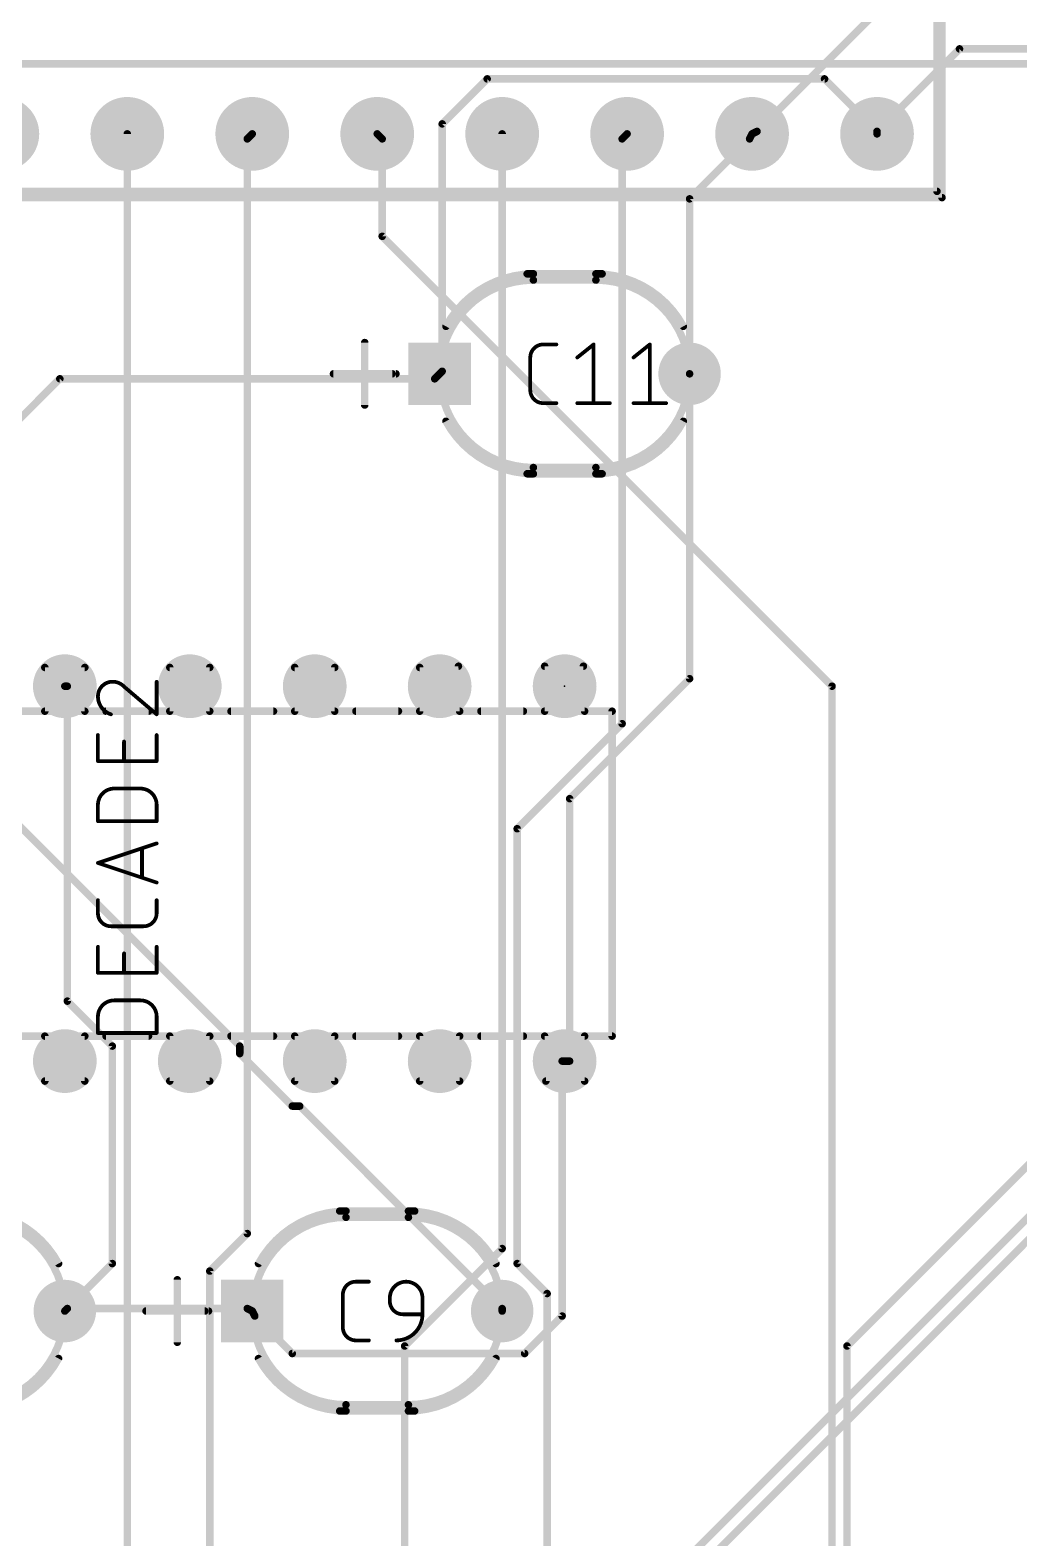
# Model space of a CAD drawing. Extents: x 0 to 5.05, y 0 to 4.04.
# Drawn here: x 2.172 to 2.963, y 2.019 to 3.225 of the extents above; entities that cross this region are included whole.
import ezdxf

# ---------------------------------------------------------------- set-up
doc = ezdxf.new("R2010")
doc.units = 0
for name, color, linetype in [('1', 12, 'CONTINUOUS'), ('16', 132, 'CONTINUOUS'), ('17', 110, 'CONTINUOUS'), ('21', 253, 'CONTINUOUS'), ('23', 53, 'CONTINUOUS'), ('25', 253, 'CONTINUOUS'), ('51', 253, 'CONTINUOUS')]:
    doc.layers.add(name, color=color, linetype=linetype)

# ---------------------------------------------------------------- blocks, each defined once
blk = doc.blocks.new('ROUNDP')
at = {"const_width": 0.5}
blk.add_lwpolyline([(0, -0.25, 1), (0, 0.25, 1), (0, -0.25)], format="xyb", dxfattribs=at)
blk = doc.blocks.new('SQUAREP')
blk.add_solid([(-0.5, -0.5), (0.5, -0.5), (-0.5, 0.5), (0.5, 0.5)])

msp = doc.modelspace()

# ---------------------------------------------------------------- linework, layer by layer
at = {"layer": '1', "const_width": 0.006}
for points in [[(2.754, 3.144), (2.85, 3.24)], [(2.85, 3.144), (2.916, 3.21)], [(2.916, 3.21), (3.84, 3.21)], [(2.454, 3.138), (2.45, 3.142)], [(2.454, 3.06), (2.454, 3.138)], [(2.748, 3.138), (2.7, 3.09)], [(2.748, 3.138), (2.75, 3.142)], [(2.754, 3.144), (2.75, 3.142)], [(2.85, 3.144), (2.85, 3.142)], [(2.7, 3.09), (2.7, 2.95)], [(2.814, 2.7), (2.454, 3.06)], [(1.926, 2.676), (2.196, 2.946)], [(2.196, 2.946), (2.496, 2.946)], [(2.496, 2.946), (2.5, 2.95)], [(2.826, 2.172), (3.45, 2.796)], [(2.814, 0.936), (2.814, 2.7)], [(2.088, 2.664), (2.34, 2.412)], [(2.34, 2.412), (2.34, 2.406)], [(2.34, 2.406), (2.382, 2.364)], [(2.598, 2.196), (2.598, 2.4)], [(2.598, 2.4), (2.6, 2.4)], [(2.382, 2.364), (2.388, 2.364)], [(2.388, 2.364), (2.55, 2.202)], [(2.202, 2.202), (2.2, 2.2)], [(2.346, 2.202), (2.202, 2.202)], [(2.346, 2.202), (2.35, 2.2)], [(2.352, 2.196), (2.35, 2.2)], [(2.352, 2.196), (2.382, 2.166)], [(2.55, 2.202), (2.55, 2.2)], [(2.568, 2.166), (2.598, 2.196)], [(2.826, 1.422), (2.826, 2.172)], [(2.382, 2.166), (2.568, 2.166)]]:
    msp.add_lwpolyline(points, dxfattribs=at)
at = {"layer": '1', "const_width": 0.003}
for points in [[(2.916, 3.2115, 1), (2.916, 3.2085)], [(2.917061, 3.208939, 1), (2.914939, 3.211061)], [(2.451061, 3.143061, 1), (2.448939, 3.140939)], [(2.4555, 3.138, 1), (2.4525, 3.138)], [(2.452939, 3.136939, 1), (2.455061, 3.139061)], [(2.746658, 3.138671, 1), (2.749342, 3.137329)], [(2.749061, 3.136939, 1), (2.746939, 3.139061)], [(2.749329, 3.143342, 1), (2.750671, 3.140658)], [(2.751342, 3.141329, 1), (2.748658, 3.142671)], [(2.752939, 3.145061, 1), (2.755061, 3.142939)], [(2.754671, 3.142658, 1), (2.753329, 3.145342)], [(2.8515, 3.144, 1), (2.8485, 3.144)], [(2.848939, 3.145061, 1), (2.851061, 3.142939)], [(2.8485, 3.142, 1), (2.8515, 3.142)], [(2.7015, 3.09, 1), (2.6985, 3.09)], [(2.698939, 3.091061, 1), (2.701061, 3.088939)], [(2.455061, 3.061061, 1), (2.452939, 3.058939)], [(2.4525, 3.06, 1), (2.4555, 3.06)], [(2.196, 2.9475, 1), (2.196, 2.9445)], [(2.197061, 2.944939, 1), (2.194939, 2.947061)], [(2.494939, 2.947061, 1), (2.497061, 2.944939)], [(2.496, 2.9445, 1), (2.496, 2.9475)], [(2.501061, 2.948939, 1), (2.498939, 2.951061)], [(2.6985, 2.95, 1), (2.7015, 2.95)], [(2.8155, 2.7, 1), (2.8125, 2.7)], [(2.812939, 2.698939, 1), (2.815061, 2.701061)], [(2.3415, 2.412, 1), (2.3385, 2.412)], [(2.338939, 2.410939, 1), (2.341061, 2.413061)], [(2.341061, 2.407061, 1), (2.338939, 2.404939)], [(2.3385, 2.406, 1), (2.3415, 2.406)], [(2.5995, 2.4, 1), (2.5965, 2.4)], [(2.598, 2.4015, 1), (2.598, 2.3985)], [(2.6, 2.3985, 1), (2.6, 2.4015)], [(2.382, 2.3655, 1), (2.382, 2.3625)], [(2.380939, 2.362939, 1), (2.383061, 2.365061)], [(2.389061, 2.365061, 1), (2.386939, 2.362939)], [(2.388, 2.3625, 1), (2.388, 2.3655)], [(2.198939, 2.201061, 1), (2.201061, 2.198939)], [(2.202, 2.2035, 1), (2.202, 2.2005)], [(2.203061, 2.200939, 1), (2.200939, 2.203061)], [(2.346671, 2.203342, 1), (2.345329, 2.200658)], [(2.346, 2.2005, 1), (2.346, 2.2035)], [(2.351342, 2.200671, 1), (2.348658, 2.199329)], [(2.349329, 2.198658, 1), (2.350671, 2.201342)], [(2.353061, 2.197061, 1), (2.350939, 2.194939)], [(2.350658, 2.195329, 1), (2.353342, 2.196671)], [(2.5515, 2.202, 1), (2.5485, 2.202)], [(2.5485, 2.2, 1), (2.5515, 2.2)], [(2.548939, 2.200939, 1), (2.551061, 2.203061)], [(2.5965, 2.196, 1), (2.5995, 2.196)], [(2.599061, 2.194939, 1), (2.596939, 2.197061)], [(2.8275, 2.172, 1), (2.8245, 2.172)], [(2.824939, 2.173061, 1), (2.827061, 2.170939)], [(2.382, 2.1675, 1), (2.382, 2.1645)], [(2.380939, 2.164939, 1), (2.383061, 2.167061)], [(2.566939, 2.167061, 1), (2.569061, 2.164939)], [(2.568, 2.1645, 1), (2.568, 2.1675)]]:
    msp.add_lwpolyline(points, format="xyb", dxfattribs=at)
at = {"layer": '16', "const_width": 0.006}
for points in [[(3.954, 3.198), (1.05, 3.198)], [(2.538, 3.186), (2.502, 3.15)], [(2.808, 3.186), (2.538, 3.186)], [(2.85, 3.144), (2.808, 3.186)], [(2.502, 3.15), (2.502, 2.952)], [(2.25, 0.996), (2.25, 3.142)], [(2.346, 3.138), (2.35, 3.142)], [(2.346, 2.262), (2.346, 3.138)], [(2.55, 2.25), (2.55, 3.142)], [(2.646, 3.138), (2.65, 3.142)], [(2.646, 2.67), (2.646, 3.138)], [(2.85, 3.144), (2.85, 3.142)], [(2.502, 2.952), (2.5, 2.95)], [(2.7, 2.95), (2.7, 2.706)], [(2.202, 2.7), (2.2, 2.7)], [(2.202, 2.448), (2.202, 2.7)], [(2.7, 2.706), (2.604, 2.61)], [(2.562, 2.586), (2.646, 2.67)], [(2.58, 1.866), (3.348, 2.634)], [(2.604, 2.61), (2.604, 2.4)], [(2.562, 2.238), (2.562, 2.586)], [(2.568, 1.872), (3.246, 2.55)], [(2.238, 2.412), (2.202, 2.448)], [(2.238, 2.238), (2.238, 2.412)], [(2.604, 2.4), (2.6, 2.4)], [(2.316, 2.232), (2.346, 2.262)], [(2.472, 2.172), (2.55, 2.25)], [(2.2, 2.2), (2.238, 2.238)], [(2.316, 0.948), (2.316, 2.232)], [(2.586, 2.214), (2.562, 2.238)], [(2.586, 1.908), (2.586, 2.214)], [(2.472, 1.026), (2.472, 2.172)]]:
    msp.add_lwpolyline(points, dxfattribs=at)
at = {"layer": '16', "const_width": 0.003}
for points in [[(2.538, 3.1875, 1), (2.538, 3.1845)], [(2.539061, 3.184939, 1), (2.536939, 3.187061)], [(2.809061, 3.187061, 1), (2.806939, 3.184939)], [(2.808, 3.1845, 1), (2.808, 3.1875)], [(2.5035, 3.15, 1), (2.5005, 3.15)], [(2.500939, 3.151061, 1), (2.503061, 3.148939)], [(2.2515, 3.142, 1), (2.2485, 3.142)], [(2.3475, 3.138, 1), (2.3445, 3.138)], [(2.344939, 3.139061, 1), (2.347061, 3.136939)], [(2.351061, 3.140939, 1), (2.348939, 3.143061)], [(2.5515, 3.142, 1), (2.5485, 3.142)], [(2.6475, 3.138, 1), (2.6445, 3.138)], [(2.644939, 3.139061, 1), (2.647061, 3.136939)], [(2.651061, 3.140939, 1), (2.648939, 3.143061)], [(2.8515, 3.144, 1), (2.8485, 3.144)], [(2.8485, 3.142, 1), (2.8515, 3.142)], [(2.848939, 3.142939, 1), (2.851061, 3.145061)], [(2.498939, 2.951061, 1), (2.501061, 2.948939)], [(2.5005, 2.952, 1), (2.5035, 2.952)], [(2.503061, 2.950939, 1), (2.500939, 2.953061)], [(2.7015, 2.95, 1), (2.6985, 2.95)], [(2.2, 2.7015, 1), (2.2, 2.6985)], [(2.2035, 2.7, 1), (2.2005, 2.7)], [(2.202, 2.6985, 1), (2.202, 2.7015)], [(2.6985, 2.706, 1), (2.7015, 2.706)], [(2.701061, 2.704939, 1), (2.698939, 2.707061)], [(2.6445, 2.67, 1), (2.6475, 2.67)], [(2.647061, 2.668939, 1), (2.644939, 2.671061)], [(2.6055, 2.61, 1), (2.6025, 2.61)], [(2.602939, 2.611061, 1), (2.605061, 2.608939)], [(2.5635, 2.586, 1), (2.5605, 2.586)], [(2.560939, 2.587061, 1), (2.563061, 2.584939)], [(2.203061, 2.449061, 1), (2.200939, 2.446939)], [(2.2005, 2.448, 1), (2.2035, 2.448)], [(2.2395, 2.412, 1), (2.2365, 2.412)], [(2.236939, 2.410939, 1), (2.239061, 2.413061)], [(2.6, 2.4015, 1), (2.6, 2.3985)], [(2.6025, 2.4, 1), (2.6055, 2.4)], [(2.604, 2.3985, 1), (2.604, 2.4015)], [(2.3445, 2.262, 1), (2.3475, 2.262)], [(2.347061, 2.260939, 1), (2.344939, 2.263061)], [(2.5485, 2.25, 1), (2.5515, 2.25)], [(2.551061, 2.248939, 1), (2.548939, 2.251061)], [(2.2365, 2.238, 1), (2.2395, 2.238)], [(2.239061, 2.236939, 1), (2.236939, 2.239061)], [(2.3175, 2.232, 1), (2.3145, 2.232)], [(2.314939, 2.233061, 1), (2.317061, 2.230939)], [(2.563061, 2.239061, 1), (2.560939, 2.236939)], [(2.5605, 2.238, 1), (2.5635, 2.238)], [(2.5875, 2.214, 1), (2.5845, 2.214)], [(2.584939, 2.212939, 1), (2.587061, 2.215061)], [(2.198939, 2.201061, 1), (2.201061, 2.198939)], [(2.4735, 2.172, 1), (2.4705, 2.172)], [(2.470939, 2.173061, 1), (2.473061, 2.170939)]]:
    msp.add_lwpolyline(points, format="xyb", dxfattribs=at)
at = {"layer": '21', "const_width": 0.006}
for points in [[(2.902, 3.091), (2.902, 3.501)], [(1.898, 3.091), (2.902, 3.091)], [(2.57, 3.03), (2.575, 3.03)], [(2.575, 3.03), (2.625, 3.03)], [(2.625, 3.03), (2.63, 3.03)], [(2.44, 2.975), (2.44, 2.925)], [(2.415, 2.95), (2.462, 2.95)], [(2.57, 2.87), (2.575, 2.87)], [(2.575, 2.87), (2.625, 2.87)], [(2.625, 2.87), (2.63, 2.87)], [(2.267, 2.68), (2.233, 2.68)], [(2.367, 2.68), (2.333, 2.68)], [(2.467, 2.68), (2.433, 2.68)], [(2.567, 2.68), (2.533, 2.68)], [(2.638, 2.42), (2.638, 2.68)], [(2.233, 2.42), (2.267, 2.42)], [(2.333, 2.42), (2.367, 2.42)], [(2.433, 2.42), (2.467, 2.42)], [(2.533, 2.42), (2.567, 2.42)], [(2.42, 2.28), (2.425, 2.28)], [(2.425, 2.28), (2.475, 2.28)], [(2.475, 2.28), (2.48, 2.28)], [(2.29, 2.225), (2.29, 2.175)], [(2.265, 2.2), (2.312, 2.2)], [(2.42, 2.12), (2.425, 2.12)], [(2.425, 2.12), (2.475, 2.12)], [(2.475, 2.12), (2.48, 2.12)]]:
    msp.add_lwpolyline(points, dxfattribs=at)
at = {"layer": '21'}
for points, const_width in [([(2.9005, 3.091, 1), (2.9035, 3.091)], 0.003), ([(2.902, 3.0895, 1), (2.902, 3.0925)], 0.003), ([(2.575, 3.03, 0.272631), (2.505, 2.988)], 0.006), ([(2.57, 3.0315, 1), (2.57, 3.0285)], 0.003), ([(2.575, 3.0315, 1), (2.575, 3.0285)], 0.003), ([(2.575012, 3.0285, 1), (2.574988, 3.0315)], 0.003), ([(2.575, 3.0285, 1), (2.575, 3.0315)], 0.003), ([(2.625, 3.0315, 1), (2.625, 3.0285)], 0.003), ([(2.695, 2.988, 0.272631), (2.625, 3.03)], 0.006), ([(2.625012, 3.0315, 1), (2.624988, 3.0285)], 0.003), ([(2.625, 3.0285, 1), (2.625, 3.0315)], 0.003), ([(2.63, 3.0285, 1), (2.63, 3.0315)], 0.003), ([(2.503682, 2.988717, 1), (2.506318, 2.987283)], 0.003), ([(2.693682, 2.987283, 1), (2.696318, 2.988717)], 0.003), ([(2.4415, 2.975, 1), (2.4385, 2.975)], 0.003), ([(2.415, 2.9515, 1), (2.415, 2.9485)], 0.003), ([(2.462, 2.9485, 1), (2.462, 2.9515)], 0.003), ([(2.4385, 2.925, 1), (2.4415, 2.925)], 0.003), ([(2.505, 2.912, 0.272631), (2.575, 2.87)], 0.006), ([(2.506318, 2.912717, 1), (2.503682, 2.911283)], 0.003), ([(2.625, 2.87, 0.272631), (2.695, 2.912)], 0.006), ([(2.696318, 2.911283, 1), (2.693682, 2.912717)], 0.003), ([(2.57, 2.8715, 1), (2.57, 2.8685)], 0.003), ([(2.575, 2.8715, 1), (2.575, 2.8685)], 0.003), ([(2.574988, 2.8685, 1), (2.575012, 2.8715)], 0.003), ([(2.575, 2.8685, 1), (2.575, 2.8715)], 0.003), ([(2.625, 2.8715, 1), (2.625, 2.8685)], 0.003), ([(2.624988, 2.8715, 1), (2.625012, 2.8685)], 0.003), ([(2.625, 2.8685, 1), (2.625, 2.8715)], 0.003), ([(2.63, 2.8685, 1), (2.63, 2.8715)], 0.003), ([(2.233, 2.6815, 1), (2.233, 2.6785)], 0.003), ([(2.267, 2.6785, 1), (2.267, 2.6815)], 0.003), ([(2.333, 2.6815, 1), (2.333, 2.6785)], 0.003), ([(2.367, 2.6785, 1), (2.367, 2.6815)], 0.003), ([(2.433, 2.6815, 1), (2.433, 2.6785)], 0.003), ([(2.467, 2.6785, 1), (2.467, 2.6815)], 0.003), ([(2.533, 2.6815, 1), (2.533, 2.6785)], 0.003), ([(2.567, 2.6785, 1), (2.567, 2.6815)], 0.003), ([(2.6395, 2.68, 1), (2.6365, 2.68)], 0.003), ([(2.233, 2.4215, 1), (2.233, 2.4185)], 0.003), ([(2.267, 2.4185, 1), (2.267, 2.4215)], 0.003), ([(2.333, 2.4215, 1), (2.333, 2.4185)], 0.003), ([(2.367, 2.4185, 1), (2.367, 2.4215)], 0.003), ([(2.433, 2.4215, 1), (2.433, 2.4185)], 0.003), ([(2.467, 2.4185, 1), (2.467, 2.4215)], 0.003), ([(2.533, 2.4215, 1), (2.533, 2.4185)], 0.003), ([(2.567, 2.4185, 1), (2.567, 2.4215)], 0.003), ([(2.6365, 2.42, 1), (2.6395, 2.42)], 0.003), ([(2.195, 2.238, 0.272631), (2.125, 2.28)], 0.006), ([(2.425, 2.28, 0.272631), (2.355, 2.238)], 0.006), ([(2.42, 2.2815, 1), (2.42, 2.2785)], 0.003), ([(2.425, 2.2815, 1), (2.425, 2.2785)], 0.003), ([(2.425012, 2.2785, 1), (2.424988, 2.2815)], 0.003), ([(2.425, 2.2785, 1), (2.425, 2.2815)], 0.003), ([(2.475, 2.2815, 1), (2.475, 2.2785)], 0.003), ([(2.545, 2.238, 0.272631), (2.475, 2.28)], 0.006), ([(2.475012, 2.2815, 1), (2.474988, 2.2785)], 0.003), ([(2.475, 2.2785, 1), (2.475, 2.2815)], 0.003), ([(2.48, 2.2785, 1), (2.48, 2.2815)], 0.003), ([(2.193682, 2.237283, 1), (2.196318, 2.238717)], 0.003), ([(2.353682, 2.238717, 1), (2.356318, 2.237283)], 0.003), ([(2.543682, 2.237283, 1), (2.546318, 2.238717)], 0.003), ([(2.2915, 2.225, 1), (2.2885, 2.225)], 0.003), ([(2.265, 2.2015, 1), (2.265, 2.1985)], 0.003), ([(2.312, 2.1985, 1), (2.312, 2.2015)], 0.003), ([(2.2885, 2.175, 1), (2.2915, 2.175)], 0.003), ([(2.125, 2.12, 0.272631), (2.195, 2.162)], 0.006), ([(2.196318, 2.161283, 1), (2.193682, 2.162717)], 0.003), ([(2.355, 2.162, 0.272631), (2.425, 2.12)], 0.006), ([(2.356318, 2.162717, 1), (2.353682, 2.161283)], 0.003), ([(2.475, 2.12, 0.272631), (2.545, 2.162)], 0.006), ([(2.546318, 2.161283, 1), (2.543682, 2.162717)], 0.003), ([(2.42, 2.1215, 1), (2.42, 2.1185)], 0.003), ([(2.425, 2.1215, 1), (2.425, 2.1185)], 0.003), ([(2.424988, 2.1185, 1), (2.425012, 2.1215)], 0.003), ([(2.425, 2.1185, 1), (2.425, 2.1215)], 0.003), ([(2.475, 2.1215, 1), (2.475, 2.1185)], 0.003), ([(2.474988, 2.1215, 1), (2.475012, 2.1185)], 0.003), ([(2.475, 2.1185, 1), (2.475, 2.1215)], 0.003), ([(2.48, 2.1185, 1), (2.48, 2.1215)], 0.003)]:
    msp.add_lwpolyline(points, format="xyb", dxfattribs=dict(at, const_width=const_width))
at = {"layer": '23'}
for p in [(2.5, 2.95), (2.6, 2.7), (2.35, 2.2)]:
    msp.add_point(p, dxfattribs=at)
at = {"layer": '25'}
for points, const_width in [([(2.582944, 2.9735, 0.41421), (2.5725, 2.963055)], 0.003), ([(2.582944, 2.97425, 1), (2.582944, 2.97275)], 0.0015), ([(2.582944, 2.97275, 1), (2.582944, 2.97425)], 0.0015), ([(2.593389, 2.97275, 1), (2.593389, 2.97425)], 0.0015), ([(2.62392, 2.9735, 1), (2.62242, 2.9735)], 0.0015), ([(2.623638, 2.972914, 1), (2.622701, 2.974086)], 0.0015), ([(2.66892, 2.9735, 1), (2.66742, 2.9735)], 0.0015), ([(2.668638, 2.972914, 1), (2.667701, 2.974086)], 0.0015), ([(2.57325, 2.963055, 1), (2.57175, 2.963055)], 0.0015), ([(2.57175, 2.963055, 1), (2.57325, 2.963055)], 0.0015), ([(2.609646, 2.963641, 1), (2.610583, 2.96247)], 0.0015), ([(2.654646, 2.963641, 1), (2.655583, 2.96247)], 0.0015), ([(2.5725, 2.936944, 0.414214), (2.582944, 2.9265)], 0.003), ([(2.57325, 2.936944, 1), (2.57175, 2.936944)], 0.0015), ([(2.57175, 2.936944, 1), (2.57325, 2.936944)], 0.0015), ([(2.582944, 2.92725, 1), (2.582944, 2.92575)], 0.0015), ([(2.582944, 2.92575, 1), (2.582944, 2.92725)], 0.0015), ([(2.593389, 2.92575, 1), (2.593389, 2.92725)], 0.0015), ([(2.610114, 2.92725, 1), (2.610114, 2.92575)], 0.0015), ([(2.62242, 2.9265, 1), (2.62392, 2.9265)], 0.0015), ([(2.636225, 2.92575, 1), (2.636225, 2.92725)], 0.0015), ([(2.655114, 2.92725, 1), (2.655114, 2.92575)], 0.0015), ([(2.66742, 2.9265, 1), (2.66892, 2.9265)], 0.0015), ([(2.681225, 2.92575, 1), (2.681225, 2.92725)], 0.0015), ([(2.23825, 2.70361, 0.414214), (2.2265, 2.69186)], 0.003), ([(2.247389, 2.699694, 0.205261), (2.23825, 2.70361)], 0.003), ([(2.23825, 2.70436, 1), (2.23825, 2.70286)], 0.0015), ([(2.23825, 2.70286, 1), (2.23825, 2.70436)], 0.0015), ([(2.27425, 2.70361, 1), (2.27275, 2.70361)], 0.0015), ([(2.2265, 2.69186, 0.325185), (2.236945, 2.677499)], 0.003), ([(2.22725, 2.69186, 1), (2.22575, 2.69186)], 0.0015), ([(2.22575, 2.69186, 1), (2.22725, 2.69186)], 0.0015), ([(2.247875, 2.700265, 1), (2.246903, 2.699122)], 0.0015), ([(2.246846, 2.699176, 1), (2.247932, 2.700211)], 0.0015), ([(2.236713, 2.676786, 1), (2.237176, 2.678213)], 0.0015), ([(2.273014, 2.676928, 1), (2.273986, 2.678071)], 0.0015), ([(2.27275, 2.677499, 1), (2.27425, 2.677499)], 0.0015), ([(2.22725, 2.660966, 1), (2.22575, 2.660966)], 0.0015), ([(2.248139, 2.655744, 1), (2.246639, 2.655744)], 0.0015), ([(2.27425, 2.660966, 1), (2.27275, 2.660966)], 0.0015), ([(2.2265, 2.640827, 1), (2.2265, 2.639327)], 0.0015), ([(2.22575, 2.640077, 1), (2.22725, 2.640077)], 0.0015), ([(2.246639, 2.640077, 1), (2.248139, 2.640077)], 0.0015), ([(2.27275, 2.640077, 1), (2.27425, 2.640077)], 0.0015), ([(2.2735, 2.639327, 1), (2.2735, 2.640827)], 0.0015), ([(2.239556, 2.618111, 0.414214), (2.2265, 2.605055)], 0.003), ([(2.239556, 2.618861, 1), (2.239556, 2.617361)], 0.0015), ([(2.239556, 2.617361, 1), (2.239556, 2.618861)], 0.0015), ([(2.2735, 2.605055, 0.414216), (2.260445, 2.618111)], 0.003), ([(2.260445, 2.618861, 1), (2.260445, 2.617361)], 0.0015), ([(2.260445, 2.617361, 1), (2.260445, 2.618861)], 0.0015), ([(2.22725, 2.605055, 1), (2.22575, 2.605055)], 0.0015), ([(2.27425, 2.605055, 1), (2.27275, 2.605055)], 0.0015), ([(2.22575, 2.605055, 1), (2.22725, 2.605055)], 0.0015), ([(2.27275, 2.605055, 1), (2.27425, 2.605055)], 0.0015), ([(2.2265, 2.59275, 1), (2.2265, 2.59125)], 0.0015), ([(2.22575, 2.592, 1), (2.22725, 2.592)], 0.0015), ([(2.27275, 2.592, 1), (2.27425, 2.592)], 0.0015), ([(2.2735, 2.59125, 1), (2.2735, 2.59275)], 0.0015), ([(2.2625, 2.570305, 1), (2.261, 2.570305)], 0.0015), ([(2.273737, 2.57351, 1), (2.273263, 2.574933)], 0.0015), ([(2.226737, 2.559267, 1), (2.226263, 2.557844)], 0.0015), ([(2.226263, 2.559267, 1), (2.226737, 2.557844)], 0.0015), ([(2.261, 2.546805, 1), (2.2625, 2.546805)], 0.0015), ([(2.273263, 2.542177, 1), (2.273737, 2.5436)], 0.0015), ([(2.22725, 2.528774, 1), (2.22575, 2.528774)], 0.0015), ([(2.27425, 2.528774, 1), (2.27275, 2.528774)], 0.0015), ([(2.2265, 2.51833, 0.414207), (2.236945, 2.507885)], 0.003), ([(2.22725, 2.51833, 1), (2.22575, 2.51833)], 0.0015), ([(2.22575, 2.51833, 1), (2.22725, 2.51833)], 0.0015), ([(2.263056, 2.507885, 0.414214), (2.2735, 2.51833)], 0.003), ([(2.27425, 2.51833, 1), (2.27275, 2.51833)], 0.0015), ([(2.27275, 2.51833, 1), (2.27425, 2.51833)], 0.0015), ([(2.236945, 2.508635, 1), (2.236945, 2.507135)], 0.0015), ([(2.236945, 2.507135, 1), (2.236945, 2.508635)], 0.0015), ([(2.263056, 2.508635, 1), (2.263056, 2.507135)], 0.0015), ([(2.263056, 2.507135, 1), (2.263056, 2.508635)], 0.0015), ([(2.22725, 2.491467, 1), (2.22575, 2.491467)], 0.0015), ([(2.248139, 2.486244, 1), (2.246639, 2.486244)], 0.0015), ([(2.27425, 2.491467, 1), (2.27275, 2.491467)], 0.0015), ([(2.2265, 2.471328, 1), (2.2265, 2.469828)], 0.0015), ([(2.22575, 2.470578, 1), (2.22725, 2.470578)], 0.0015), ([(2.246639, 2.470578, 1), (2.248139, 2.470578)], 0.0015), ([(2.27275, 2.470578, 1), (2.27425, 2.470578)], 0.0015), ([(2.2735, 2.469828, 1), (2.2735, 2.471328)], 0.0015), ([(2.239556, 2.448611, 0.414214), (2.2265, 2.435555)], 0.003), ([(2.239556, 2.449361, 1), (2.239556, 2.447861)], 0.0015), ([(2.239556, 2.447861, 1), (2.239556, 2.449361)], 0.0015), ([(2.2735, 2.435555, 0.414216), (2.260445, 2.448611)], 0.003), ([(2.260445, 2.449361, 1), (2.260445, 2.447861)], 0.0015), ([(2.260445, 2.447861, 1), (2.260445, 2.449361)], 0.0015), ([(2.22725, 2.435555, 1), (2.22575, 2.435555)], 0.0015), ([(2.22575, 2.435555, 1), (2.22725, 2.435555)], 0.0015), ([(2.27425, 2.435555, 1), (2.27275, 2.435555)], 0.0015), ([(2.27275, 2.435555, 1), (2.27425, 2.435555)], 0.0015), ([(2.2265, 2.42325, 1), (2.2265, 2.42175)], 0.0015), ([(2.22575, 2.4225, 1), (2.22725, 2.4225)], 0.0015), ([(2.27275, 2.4225, 1), (2.27425, 2.4225)], 0.0015), ([(2.2735, 2.42175, 1), (2.2735, 2.42325)], 0.0015), ([(2.432944, 2.2235, 0.41421), (2.4225, 2.213055)], 0.003), ([(2.432944, 2.22425, 1), (2.432944, 2.22275)], 0.0015), ([(2.432944, 2.22275, 1), (2.432944, 2.22425)], 0.0015), ([(2.443389, 2.22275, 1), (2.443389, 2.22425)], 0.0015), ([(2.486225, 2.210444, 1), (2.460114, 2.210444)], 0.003), ([(2.42325, 2.213055, 1), (2.42175, 2.213055)], 0.0015), ([(2.42175, 2.213055, 1), (2.42325, 2.213055)], 0.0015), ([(2.460864, 2.210444, 1), (2.459364, 2.210444)], 0.0015), ([(2.459364, 2.210444, 1), (2.460864, 2.210444)], 0.0015), ([(2.460114, 2.207833, 0.414217), (2.470559, 2.197389)], 0.003), ([(2.460864, 2.207833, 1), (2.459364, 2.207833)], 0.0015), ([(2.459364, 2.207833, 1), (2.460864, 2.207833)], 0.0015), ([(2.486975, 2.210444, 1), (2.485475, 2.210444)], 0.0015), ([(2.485475, 2.210444, 1), (2.486975, 2.210444)], 0.0015), ([(2.465336, 2.1765, 0.414214), (2.486225, 2.197389)], 0.003), ([(2.470559, 2.198139, 1), (2.470559, 2.196639)], 0.0015), ([(2.470559, 2.196639, 1), (2.470559, 2.198139)], 0.0015), ([(2.486975, 2.197389, 1), (2.485475, 2.197389)], 0.0015), ([(2.485475, 2.197389, 1), (2.486975, 2.197389)], 0.0015), ([(2.486225, 2.196639, 1), (2.486225, 2.198139)], 0.0015), ([(2.4225, 2.186944, 0.414214), (2.432944, 2.1765)], 0.003), ([(2.42325, 2.186944, 1), (2.42175, 2.186944)], 0.0015), ([(2.42175, 2.186944, 1), (2.42325, 2.186944)], 0.0015), ([(2.432944, 2.17725, 1), (2.432944, 2.17575)], 0.0015), ([(2.432944, 2.17575, 1), (2.432944, 2.17725)], 0.0015), ([(2.443389, 2.17575, 1), (2.443389, 2.17725)], 0.0015), ([(2.465336, 2.17725, 1), (2.465336, 2.17575)], 0.0015)]:
    msp.add_lwpolyline(points, format="xyb", dxfattribs=dict(at, const_width=const_width))
at = {"layer": '25', "const_width": 0.003}
for points in [[(2.582944, 2.9735), (2.593389, 2.9735)], [(2.610114, 2.963055), (2.62317, 2.9735)], [(2.62317, 2.9735), (2.62317, 2.9265)], [(2.655114, 2.963055), (2.66817, 2.9735)], [(2.66817, 2.9735), (2.66817, 2.9265)], [(2.5725, 2.936944), (2.5725, 2.963055)], [(2.593389, 2.9265), (2.582944, 2.9265)], [(2.610114, 2.9265), (2.636225, 2.9265)], [(2.655114, 2.9265), (2.681225, 2.9265)], [(2.2735, 2.677499), (2.2735, 2.70361)], [(2.247389, 2.699694), (2.2735, 2.677499)], [(2.2265, 2.640077), (2.2265, 2.660966)], [(2.247389, 2.640077), (2.247389, 2.655744)], [(2.2735, 2.660966), (2.2735, 2.640077)], [(2.2735, 2.640077), (2.2265, 2.640077)], [(2.239556, 2.618111), (2.260445, 2.618111)], [(2.2265, 2.592), (2.2265, 2.605055)], [(2.2735, 2.605055), (2.2735, 2.592)], [(2.2735, 2.592), (2.2265, 2.592)], [(2.2265, 2.558555), (2.2735, 2.574222)], [(2.26175, 2.570305), (2.26175, 2.546805)], [(2.2735, 2.542889), (2.2265, 2.558555)], [(2.2265, 2.51833), (2.2265, 2.528774)], [(2.2735, 2.528774), (2.2735, 2.51833)], [(2.263056, 2.507885), (2.236945, 2.507885)], [(2.2265, 2.470578), (2.2265, 2.491467)], [(2.247389, 2.470578), (2.247389, 2.486244)], [(2.2735, 2.491467), (2.2735, 2.470578)], [(2.2735, 2.470578), (2.2265, 2.470578)], [(2.239556, 2.448611), (2.260445, 2.448611)], [(2.2265, 2.4225), (2.2265, 2.435555)], [(2.2735, 2.435555), (2.2735, 2.4225)], [(2.2735, 2.4225), (2.2265, 2.4225)], [(2.432944, 2.2235), (2.443389, 2.2235)], [(2.4225, 2.186944), (2.4225, 2.213055)], [(2.460114, 2.207833), (2.460114, 2.210444)], [(2.486225, 2.210444), (2.486225, 2.197389)], [(2.486225, 2.197389), (2.470559, 2.197389)], [(2.443389, 2.1765), (2.432944, 2.1765)]]:
    msp.add_lwpolyline(points, dxfattribs=at)
at = {"layer": '51', "const_width": 0.006}
for points in [[(2.898, 3.096), (2.898, 3.496)], [(1.902, 3.096), (2.898, 3.096)], [(2.575, 3.025), (2.625, 3.025)], [(2.44, 2.975), (2.44, 2.925)], [(2.415, 2.95), (2.465, 2.95)], [(2.575, 2.875), (2.625, 2.875)], [(2.216, 2.715), (2.184, 2.715)], [(2.184, 2.715), (2.184, 2.68)], [(2.216, 2.68), (2.216, 2.715)], [(2.316, 2.715), (2.284, 2.715)], [(2.284, 2.715), (2.284, 2.68)], [(2.316, 2.68), (2.316, 2.715)], [(2.416, 2.715), (2.384, 2.715)], [(2.384, 2.715), (2.384, 2.68)], [(2.416, 2.68), (2.416, 2.715)], [(2.515, 2.716), (2.484, 2.715)], [(2.484, 2.715), (2.484, 2.68)], [(2.516, 2.68), (2.515, 2.716)], [(2.615, 2.716), (2.584, 2.716)], [(2.584, 2.716), (2.584, 2.68)], [(2.616, 2.68), (2.615, 2.716)], [(2.638, 2.68), (1.862, 2.68)], [(2.184, 2.68), (2.216, 2.68)], [(2.284, 2.68), (2.316, 2.68)], [(2.384, 2.68), (2.416, 2.68)], [(2.484, 2.68), (2.516, 2.68)], [(2.584, 2.68), (2.616, 2.68)], [(2.638, 2.42), (2.638, 2.68)], [(1.862, 2.42), (2.638, 2.42)], [(2.216, 2.42), (2.184, 2.42)], [(2.184, 2.42), (2.184, 2.384)], [(2.216, 2.384), (2.216, 2.42)], [(2.316, 2.42), (2.284, 2.42)], [(2.284, 2.42), (2.284, 2.384)], [(2.316, 2.384), (2.316, 2.42)], [(2.416, 2.42), (2.384, 2.42)], [(2.384, 2.42), (2.384, 2.384)], [(2.416, 2.384), (2.416, 2.42)], [(2.516, 2.42), (2.484, 2.42)], [(2.484, 2.42), (2.484, 2.384)], [(2.516, 2.384), (2.516, 2.42)], [(2.616, 2.42), (2.584, 2.42)], [(2.584, 2.42), (2.585, 2.384)], [(2.616, 2.384), (2.616, 2.42)], [(2.184, 2.384), (2.216, 2.384)], [(2.284, 2.384), (2.316, 2.384)], [(2.384, 2.384), (2.416, 2.384)], [(2.484, 2.384), (2.516, 2.384)], [(2.585, 2.384), (2.616, 2.384)], [(2.425, 2.275), (2.475, 2.275)], [(2.29, 2.225), (2.29, 2.175)], [(2.265, 2.2), (2.315, 2.2)], [(2.425, 2.125), (2.475, 2.125)]]:
    msp.add_lwpolyline(points, dxfattribs=at)
at = {"layer": '51'}
for points, const_width in [([(2.8965, 3.096, 1), (2.8995, 3.096)], 0.003), ([(2.898, 3.0945, 1), (2.898, 3.0975)], 0.003), ([(2.575, 3.025, 1), (2.575, 2.875)], 0.006), ([(2.575, 3.0265, 1), (2.575, 3.0235)], 0.003), ([(2.575, 3.0235, 1), (2.575, 3.0265)], 0.003), ([(2.625, 2.875, 1), (2.625, 3.025)], 0.006), ([(2.625, 3.0265, 1), (2.625, 3.0235)], 0.003), ([(2.625, 3.0235, 1), (2.625, 3.0265)], 0.003), ([(2.4415, 2.975, 1), (2.4385, 2.975)], 0.003), ([(2.415, 2.9515, 1), (2.415, 2.9485)], 0.003), ([(2.465, 2.9485, 1), (2.465, 2.9515)], 0.003), ([(2.4385, 2.925, 1), (2.4415, 2.925)], 0.003), ([(2.575, 2.8765, 1), (2.575, 2.8735)], 0.003), ([(2.575, 2.8735, 1), (2.575, 2.8765)], 0.003), ([(2.625, 2.8765, 1), (2.625, 2.8735)], 0.003), ([(2.625, 2.8735, 1), (2.625, 2.8765)], 0.003), ([(2.184, 2.7165, 1), (2.184, 2.7135)], 0.003), ([(2.1855, 2.715, 1), (2.1825, 2.715)], 0.003), ([(2.2175, 2.715, 1), (2.2145, 2.715)], 0.003), ([(2.216, 2.7135, 1), (2.216, 2.7165)], 0.003), ([(2.284, 2.7165, 1), (2.284, 2.7135)], 0.003), ([(2.2855, 2.715, 1), (2.2825, 2.715)], 0.003), ([(2.3175, 2.715, 1), (2.3145, 2.715)], 0.003), ([(2.316, 2.7135, 1), (2.316, 2.7165)], 0.003), ([(2.384, 2.7165, 1), (2.384, 2.7135)], 0.003), ([(2.3855, 2.715, 1), (2.3825, 2.715)], 0.003), ([(2.4175, 2.715, 1), (2.4145, 2.715)], 0.003), ([(2.416, 2.7135, 1), (2.416, 2.7165)], 0.003), ([(2.4855, 2.715, 1), (2.4825, 2.715)], 0.003), ([(2.483952, 2.716499, 1), (2.484048, 2.713501)], 0.003), ([(2.516499, 2.716042, 1), (2.513501, 2.715958)], 0.003), ([(2.515048, 2.714501, 1), (2.514952, 2.717499)], 0.003), ([(2.584, 2.7175, 1), (2.584, 2.7145)], 0.003), ([(2.5855, 2.716, 1), (2.5825, 2.716)], 0.003), ([(2.616499, 2.716042, 1), (2.613501, 2.715958)], 0.003), ([(2.615, 2.7145, 1), (2.615, 2.7175)], 0.003), ([(2.184, 2.6815, 1), (2.184, 2.6785)], 0.003), ([(2.1825, 2.68, 1), (2.1855, 2.68)], 0.003), ([(2.2145, 2.68, 1), (2.2175, 2.68)], 0.003), ([(2.216, 2.6785, 1), (2.216, 2.6815)], 0.003), ([(2.284, 2.6815, 1), (2.284, 2.6785)], 0.003), ([(2.2825, 2.68, 1), (2.2855, 2.68)], 0.003), ([(2.3145, 2.68, 1), (2.3175, 2.68)], 0.003), ([(2.316, 2.6785, 1), (2.316, 2.6815)], 0.003), ([(2.384, 2.6815, 1), (2.384, 2.6785)], 0.003), ([(2.3825, 2.68, 1), (2.3855, 2.68)], 0.003), ([(2.4145, 2.68, 1), (2.4175, 2.68)], 0.003), ([(2.416, 2.6785, 1), (2.416, 2.6815)], 0.003), ([(2.484, 2.6815, 1), (2.484, 2.6785)], 0.003), ([(2.4825, 2.68, 1), (2.4855, 2.68)], 0.003), ([(2.514501, 2.679958, 1), (2.517499, 2.680042)], 0.003), ([(2.516, 2.6785, 1), (2.516, 2.6815)], 0.003), ([(2.584, 2.6815, 1), (2.584, 2.6785)], 0.003), ([(2.5825, 2.68, 1), (2.5855, 2.68)], 0.003), ([(2.614501, 2.679958, 1), (2.617499, 2.680042)], 0.003), ([(2.616, 2.6785, 1), (2.616, 2.6815)], 0.003), ([(2.6395, 2.68, 1), (2.6365, 2.68)], 0.003), ([(2.638, 2.6785, 1), (2.638, 2.6815)], 0.003), ([(2.184, 2.4215, 1), (2.184, 2.4185)], 0.003), ([(2.1855, 2.42, 1), (2.1825, 2.42)], 0.003), ([(2.2175, 2.42, 1), (2.2145, 2.42)], 0.003), ([(2.216, 2.4185, 1), (2.216, 2.4215)], 0.003), ([(2.284, 2.4215, 1), (2.284, 2.4185)], 0.003), ([(2.2855, 2.42, 1), (2.2825, 2.42)], 0.003), ([(2.3175, 2.42, 1), (2.3145, 2.42)], 0.003), ([(2.316, 2.4185, 1), (2.316, 2.4215)], 0.003), ([(2.384, 2.4215, 1), (2.384, 2.4185)], 0.003), ([(2.3855, 2.42, 1), (2.3825, 2.42)], 0.003), ([(2.4175, 2.42, 1), (2.4145, 2.42)], 0.003), ([(2.416, 2.4185, 1), (2.416, 2.4215)], 0.003), ([(2.484, 2.4215, 1), (2.484, 2.4185)], 0.003), ([(2.4855, 2.42, 1), (2.4825, 2.42)], 0.003), ([(2.5175, 2.42, 1), (2.5145, 2.42)], 0.003), ([(2.516, 2.4185, 1), (2.516, 2.4215)], 0.003), ([(2.584, 2.4215, 1), (2.584, 2.4185)], 0.003), ([(2.585499, 2.420042, 1), (2.582501, 2.419958)], 0.003), ([(2.6175, 2.42, 1), (2.6145, 2.42)], 0.003), ([(2.616, 2.4185, 1), (2.616, 2.4215)], 0.003), ([(2.6365, 2.42, 1), (2.6395, 2.42)], 0.003), ([(2.638, 2.4185, 1), (2.638, 2.4215)], 0.003), ([(2.184, 2.3855, 1), (2.184, 2.3825)], 0.003), ([(2.1825, 2.384, 1), (2.1855, 2.384)], 0.003), ([(2.2145, 2.384, 1), (2.2175, 2.384)], 0.003), ([(2.216, 2.3825, 1), (2.216, 2.3855)], 0.003), ([(2.284, 2.3855, 1), (2.284, 2.3825)], 0.003), ([(2.2825, 2.384, 1), (2.2855, 2.384)], 0.003), ([(2.3145, 2.384, 1), (2.3175, 2.384)], 0.003), ([(2.316, 2.3825, 1), (2.316, 2.3855)], 0.003), ([(2.384, 2.3855, 1), (2.384, 2.3825)], 0.003), ([(2.3825, 2.384, 1), (2.3855, 2.384)], 0.003), ([(2.4145, 2.384, 1), (2.4175, 2.384)], 0.003), ([(2.416, 2.3825, 1), (2.416, 2.3855)], 0.003), ([(2.484, 2.3855, 1), (2.484, 2.3825)], 0.003), ([(2.4825, 2.384, 1), (2.4855, 2.384)], 0.003), ([(2.5145, 2.384, 1), (2.5175, 2.384)], 0.003), ([(2.516, 2.3825, 1), (2.516, 2.3855)], 0.003), ([(2.585, 2.3855, 1), (2.585, 2.3825)], 0.003), ([(2.583501, 2.383958, 1), (2.586499, 2.384042)], 0.003), ([(2.6145, 2.384, 1), (2.6175, 2.384)], 0.003), ([(2.616, 2.3825, 1), (2.616, 2.3855)], 0.003), ([(2.125, 2.125, 1), (2.125, 2.275)], 0.006), ([(2.425, 2.275, 1), (2.425, 2.125)], 0.006), ([(2.425, 2.2765, 1), (2.425, 2.2735)], 0.003), ([(2.425, 2.2735, 1), (2.425, 2.2765)], 0.003), ([(2.475, 2.125, 1), (2.475, 2.275)], 0.006), ([(2.475, 2.2765, 1), (2.475, 2.2735)], 0.003), ([(2.475, 2.2735, 1), (2.475, 2.2765)], 0.003), ([(2.2915, 2.225, 1), (2.2885, 2.225)], 0.003), ([(2.265, 2.2015, 1), (2.265, 2.1985)], 0.003), ([(2.315, 2.1985, 1), (2.315, 2.2015)], 0.003), ([(2.2885, 2.175, 1), (2.2915, 2.175)], 0.003), ([(2.425, 2.1265, 1), (2.425, 2.1235)], 0.003), ([(2.425, 2.1235, 1), (2.425, 2.1265)], 0.003), ([(2.475, 2.1265, 1), (2.475, 2.1235)], 0.003), ([(2.475, 2.1235, 1), (2.475, 2.1265)], 0.003)]:
    msp.add_lwpolyline(points, format="xyb", dxfattribs=dict(at, const_width=const_width))

# ---------------------------------------------------------------- block references
at = {"layer": '17'}
for name, p, xscale, yscale in [('ROUNDP', (2.15, 3.142), 0.059, 0.059), ('ROUNDP', (2.15, 3.142), 0.059, 0.059), ('ROUNDP', (2.25, 3.142), 0.059, 0.059), ('ROUNDP', (2.25, 3.142), 0.059, 0.059), ('ROUNDP', (2.35, 3.142), 0.059, 0.059), ('ROUNDP', (2.35, 3.142), 0.059, 0.059), ('ROUNDP', (2.45, 3.142), 0.059, 0.059), ('ROUNDP', (2.45, 3.142), 0.059, 0.059), ('ROUNDP', (2.55, 3.142), 0.059, 0.059), ('ROUNDP', (2.55, 3.142), 0.059, 0.059), ('ROUNDP', (2.65, 3.142), 0.059, 0.059), ('ROUNDP', (2.65, 3.142), 0.059, 0.059), ('ROUNDP', (2.75, 3.142), 0.059, 0.059), ('ROUNDP', (2.75, 3.142), 0.059, 0.059), ('ROUNDP', (2.85, 3.142), 0.059, 0.059), ('ROUNDP', (2.85, 3.142), 0.059, 0.059), ('SQUAREP', (2.5, 2.95), 0.05, 0.05), ('SQUAREP', (2.5, 2.95), 0.05, 0.05), ('SQUAREP', (2.35, 2.2), 0.05, 0.05), ('SQUAREP', (2.35, 2.2), 0.05, 0.05)]:
    msp.add_blockref(name, p, dxfattribs=dict(at, xscale=xscale, yscale=yscale))
for p, xscale, yscale, rotation in [((2.7, 2.95), 0.05, 0.05, 180), ((2.7, 2.95), 0.05, 0.05, 180), ((2.2, 2.7), 0.051, 0.051, 90), ((2.2, 2.7), 0.051, 0.051, 90), ((2.3, 2.7), 0.051, 0.051, 90), ((2.3, 2.7), 0.051, 0.051, 90), ((2.4, 2.7), 0.051, 0.051, 90), ((2.4, 2.7), 0.051, 0.051, 90), ((2.5, 2.7), 0.051, 0.051, 90), ((2.5, 2.7), 0.051, 0.051, 90), ((2.6, 2.7), 0.051, 0.051, 90), ((2.6, 2.7), 0.051, 0.051, 90), ((2.2, 2.4), 0.051, 0.051, 90), ((2.2, 2.4), 0.051, 0.051, 90), ((2.3, 2.4), 0.051, 0.051, 90), ((2.3, 2.4), 0.051, 0.051, 90), ((2.4, 2.4), 0.051, 0.051, 90), ((2.4, 2.4), 0.051, 0.051, 90), ((2.5, 2.4), 0.051, 0.051, 90), ((2.5, 2.4), 0.051, 0.051, 90), ((2.6, 2.4), 0.051, 0.051, 90), ((2.6, 2.4), 0.051, 0.051, 90), ((2.2, 2.2), 0.05, 0.05, 180), ((2.2, 2.2), 0.05, 0.05, 180), ((2.55, 2.2), 0.05, 0.05, 180), ((2.55, 2.2), 0.05, 0.05, 180)]:
    msp.add_blockref('ROUNDP', p, dxfattribs=dict(at, xscale=xscale, yscale=yscale, rotation=rotation))

doc.saveas('drawing.dxf')
